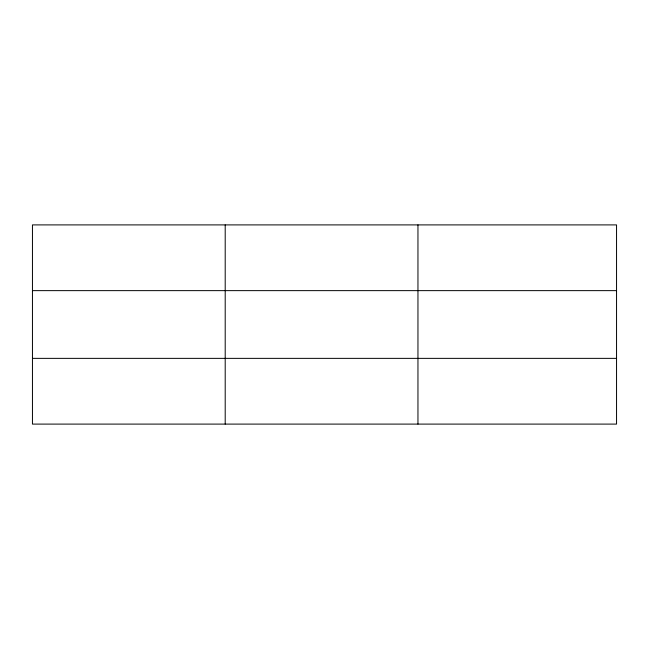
<?xml version="1.0" encoding="UTF-8"?>
<svg xmlns="http://www.w3.org/2000/svg" width="649" height="649" viewBox="0 0 649 649"><rect width="100%" height="100%" fill="white"/><g stroke="black" fill="none" stroke-linecap="round" stroke-linejoin="round"><path stroke-width="0.97" d="M225.203 424.097L225.203 224.903M417.956 424.097L417.956 224.903M616.55 358.362L616.55 424.097L32.45 424.097L32.45 224.903L616.55 224.903L616.55 358.362L32.45 358.362M32.45 290.638L616.55 290.638"/></g></svg>
